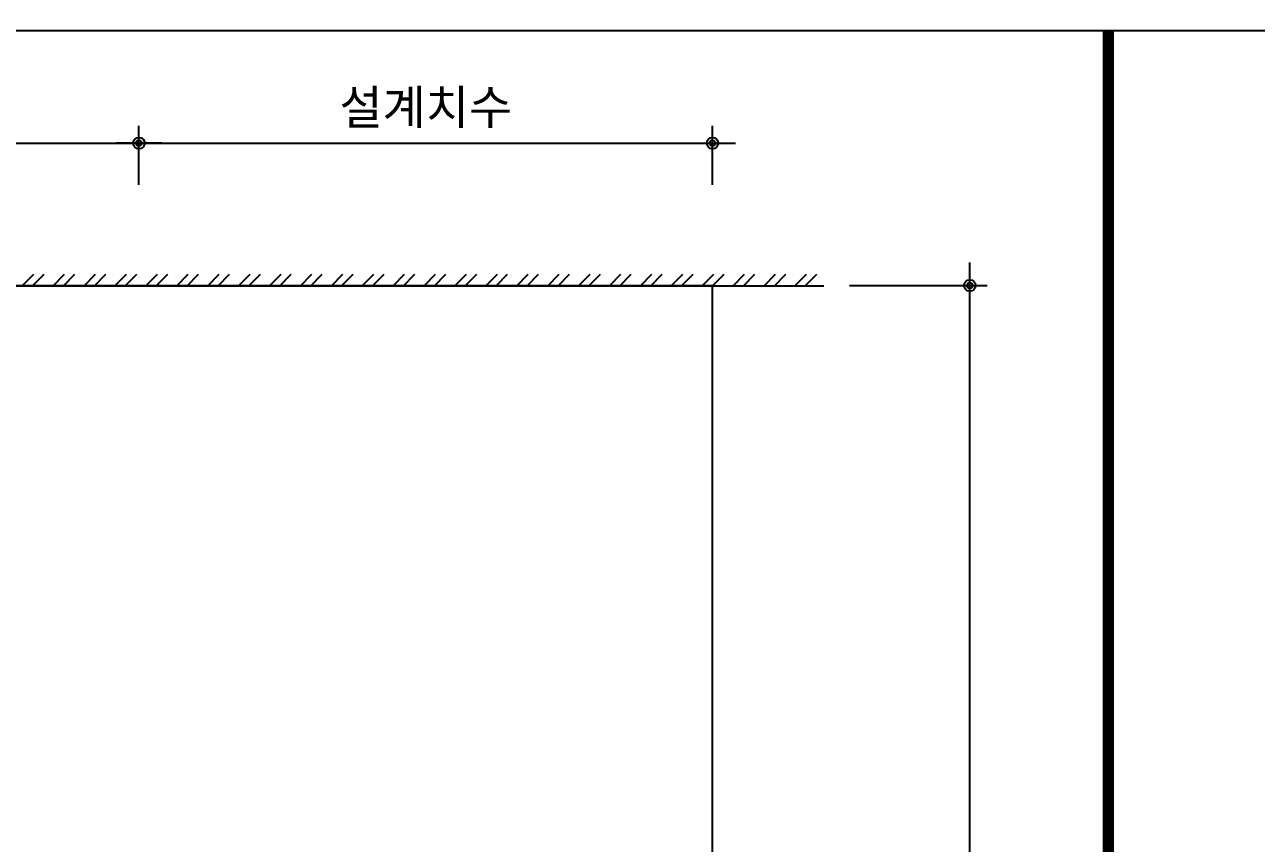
# Model space of a CAD drawing. Extents: x -256 to 8104, y -176 to 5714.
# Drawn here: x 3621 to 4694, y 4830 to 5543 of the extents above; entities that cross this region are included whole.
import ezdxf

# ---------------------------------------------------------------- set-up
doc = ezdxf.new("R2010")
doc.units = 0
doc.header["$LTSCALE"] = 30
doc.layers.get('0').update_dxf_attribs({"linetype": 'CONTINUOUS'})
doc.layers.get('DEFPOINTS').update_dxf_attribs({"linetype": 'CONTINUOUS'})
for name, color, linetype in [('DIM', 7, 'CONTINUOUS'), ('HAT', 8, 'CONTINUOUS'), ('부자재', 4, 'CONTINUOUS')]:
    doc.layers.add(name, color=color, linetype=linetype)
doc.styles.add('돋움', font='malgun.ttf')
doc.dimstyles.new('10', dxfattribs={"dimscale": 10, "dimtxt": 3, "dimasz": 1, "dimexe": 1.5, "dimexo": 2, "dimgap": 1, "dimtad": 1, "dimdec": 0, "dimlunit": 6, "dimtxsty": '돋움', "dimblk": 'DIMDOT', "dimcen": -1, "dimdle": 1.5, "dimclrt": 3, "dimazin": 3, "dimtfac": 1, "dimtdec": 0, "dimtix": 1, "dimtmove": 2, "dimatfit": 3, "dimldrblk": 'DIMDOT', "dimarcsym": 0})

# ---------------------------------------------------------------- blocks, each defined once
blk = doc.blocks.new('DIMDOT')
at = {"linetype": 'Continuous'}
blk.add_line((-2, 0), (2, 0), dxfattribs=at)
for radius in [0.5, 0.25]:
    blk.add_circle((0, 0), radius, dxfattribs=at)
blk = doc.blocks.new('*D369')
at = {"layer": 'DEFPOINTS', "color": 0}
for p in [(142075.7981493344, 5750.284690495111), (141575.7981493344, 5694.022719976256), (142075.7981493344, 5694.022719976256)]:
    blk.add_point(p, dxfattribs=at)
at = {"layer": 'DIM', "color": 0, "lineweight": -2, "ltscale": 10}
for p, q in [((141575.7981493344, 5714.022719976256), (141575.7981493344, 5765.284690495111)), ((142075.7981493344, 5714.022719976256), (142075.7981493344, 5765.284690495111)), ((141585.7981493344, 5750.284690495111), (142065.7981493344, 5750.284690495111))]:
    blk.add_line(p, q, dxfattribs=at)
at = {"layer": 'DIM', "color": 0, "lineweight": -2, "xscale": 10, "yscale": 10, "zscale": 10, "rotation": 180}
blk.add_blockref('DIMDOT', (141575.7981493344, 5750.284690495111), dxfattribs=at)
at = {"layer": 'DIM', "color": 0, "lineweight": -2, "xscale": 10, "yscale": 10, "zscale": 10}
blk.add_blockref('DIMDOT', (142075.7981493344, 5750.284690495111), dxfattribs=at)
at = {"layer": 'DIM', "color": 3, "insert": (141825.7981493344, 5779.941619842937), "char_height": 30, "attachment_point": 5, "style": '돋움'}
blk.add_mtext('설계치수', dxfattribs=at)
blk = doc.blocks.new('*D370')
at = {"layer": 'DEFPOINTS', "color": 0}
for p in [(142575.7981493344, 5750.284690495111), (142075.7981493344, 5694.022719976256), (142575.7981493344, 5694.022719976256)]:
    blk.add_point(p, dxfattribs=at)
at = {"layer": 'DIM', "color": 0, "lineweight": -2, "ltscale": 10}
for p, q in [((142075.7981493344, 5714.022719976256), (142075.7981493344, 5765.284690495111)), ((142575.7981493344, 5714.022719976256), (142575.7981493344, 5765.284690495111)), ((142085.7981493344, 5750.284690495111), (142565.7981493344, 5750.284690495111))]:
    blk.add_line(p, q, dxfattribs=at)
at = {"layer": 'DIM', "color": 0, "lineweight": -2, "xscale": 10, "yscale": 10, "zscale": 10, "rotation": 180}
blk.add_blockref('DIMDOT', (142075.7981493344, 5750.284690495111), dxfattribs=at)
at = {"layer": 'DIM', "color": 0, "lineweight": -2, "xscale": 10, "yscale": 10, "zscale": 10}
blk.add_blockref('DIMDOT', (142575.7981493344, 5750.284690495111), dxfattribs=at)
at = {"layer": 'DIM', "color": 3, "insert": (142325.7981493344, 5779.941619842937), "char_height": 30, "attachment_point": 5, "style": '돋움'}
blk.add_mtext('설계치수', dxfattribs=at)
blk = doc.blocks.new('*D388')
at = {"layer": 'DEFPOINTS', "color": 0}
for p in [(142675.1979538399, 5626.079867832033), (142800.1030496427, 5626.079867832033), (142675.1979538399, 4486.11276795491)]:
    blk.add_point(p, dxfattribs=at)
at = {"layer": 'DIM', "color": 0, "lineweight": -2, "ltscale": 10}
for p, q in [((142695.1979538399, 5626.079867832033), (142815.1030496427, 5626.079867832033)), ((142800.1030496427, 4496.11276795491), (142800.1030496427, 5616.079867832033)), ((142695.1979538399, 4486.11276795491), (142815.1030496427, 4486.11276795491))]:
    blk.add_line(p, q, dxfattribs=at)
at = {"layer": 'DIM', "color": 0, "lineweight": -2, "xscale": 10, "yscale": 10, "zscale": 10}
for p, rotation in [((142800.1030496427, 5626.079867832033), 90), ((142800.1030496427, 4486.11276795491), 270)]:
    blk.add_blockref('DIMDOT', p, dxfattribs=dict(at, rotation=rotation))
at = {"layer": 'DIM', "color": 3, "insert": (142772.8077216695, 5055.998448194945), "char_height": 30, "attachment_point": 5, "rotation": 90, "style": '돋움'}
blk.add_mtext('VAR.', dxfattribs=at)
blk = doc.blocks.new('CRAYON_14', base_point=(138355.5648458948, 310.1473658113382))
at = {"layer": 'HAT'}
h = blk.add_hatch(dxfattribs=at)
h.set_pattern_fill('ANSI32', color=256, scale=2, style=0)
h.set_pattern_definition([(45, (129739.7145769613, -7.092514690650205), (-13.47038418160373, 13.47038418160373), []), (45, (129748.6948369613, -7.092514690650205), (-13.47038418160373, 13.47038418160373), [])])
h.paths.add_polyline_path([(140979.0545948289, 5635.884128434975), (142672.6979538399, 5635.884128434975), (142672.6979538399, 5625.884128434975), (140979.0545948289, 5625.884128434975)])
at = {"color": 2}
blk.add_line((140979.0545948289, 5625.884128434975), (142672.6979538399, 5625.884128434975), dxfattribs=at)
blk.add_line((142575.7981493344, 4964.769560719462), (142575.7981493344, 5625.884128434975))
at = {"color": 8, "const_width": 10}
blk.add_lwpolyline([(142920.7288468689, 3079.391330320101), (142920.7288468689, 5848.541330320124)], dxfattribs=at)
at = {"color": 2}
for points in [[(138354.8728832308, 5848.541330320109), (145607.2145769613, 5848.541330320109), (145607.2145769613, 310.2261527600476), (138354.8728832308, 310.2261527600476)], [(138354.8728832308, 5848.541330320109), (145607.2145769613, 5848.541330320109), (145607.2145769613, 310.2261527600476), (138354.8728832308, 310.2261527600476)], [(138354.8728832308, 5848.541330320109), (146336.7889677344, 5848.541330320109), (146336.7889677344, 310.2261527600476), (138354.8728832308, 310.2261527600476)]]:
    blk.add_lwpolyline(points, close=True, dxfattribs=at)
at = {"layer": '부자재', "color": 3}
blk.add_line((142575.7981493344, 5625.884128434975), (141075.7981493344, 5625.884128434975), dxfattribs=at)
blk.add_line((142575.7981493344, 5625.884128434975), (141075.7981493344, 5625.884128434975), dxfattribs=at)
at = {"layer": 'DIM', "ltscale": 10}
for base, p1, p2, picture, middle in [((142075.7981493344, 5750.284690495111), (141575.7981493344, 5694.022719976256), (142075.7981493344, 5694.022719976256), '*D369', (141825.7981493344, 5779.941619842937)), ((142575.7981493344, 5750.284690495111), (142075.7981493344, 5694.022719976256), (142575.7981493344, 5694.022719976256), '*D370', (142325.7981493344, 5779.941619842937))]:
    dim = blk.add_linear_dim(base=base, p1=p1, p2=p2, text='설계치수', dimstyle='10', override={"dimtxsty": '돋움'}, dxfattribs=at)
    dim.commit()
    dim.dimension.update_dxf_attribs({"geometry": picture, "text_midpoint": middle})
dim = blk.add_linear_dim(base=(142800.1030496427, 5626.079867832033), p1=(142675.1979538399, 4486.11276795491), p2=(142675.1979538399, 5626.079867832033), angle=90, text='VAR.', dimstyle='10', dxfattribs=at)
dim.commit()
dim.dimension.update_dxf_attribs({"geometry": '*D388', "text_midpoint": (142772.8077216695, 5055.998448194945), "dimtype": 160})

msp = doc.modelspace()

# ---------------------------------------------------------------- block references
msp.add_blockref('CRAYON_14', (0, 0))

doc.saveas('drawing.dxf')
